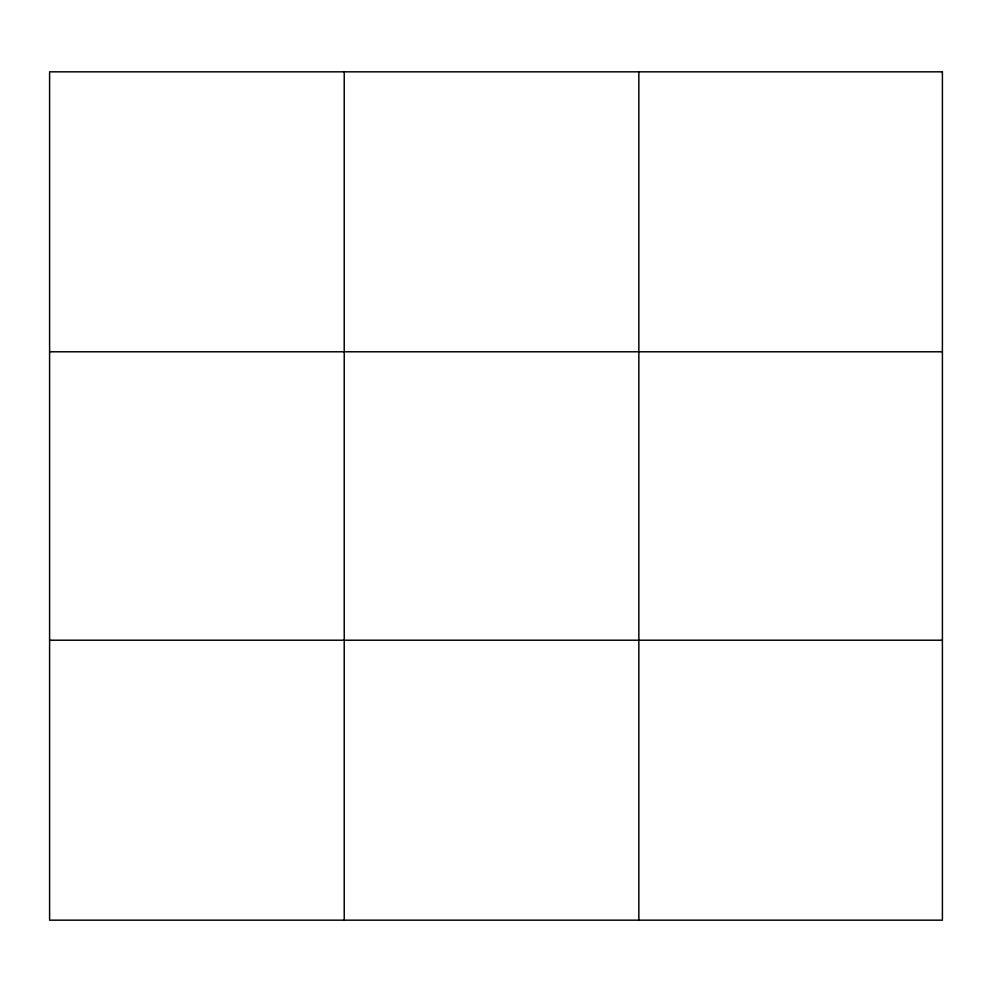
<?xml version="1.0" encoding="UTF-8"?>
<svg xmlns="http://www.w3.org/2000/svg" width="992" height="992" viewBox="0 0 992 992"><rect width="100%" height="100%" fill="white"/><g stroke="black" fill="none" stroke-linecap="round" stroke-linejoin="round"><path stroke-width="1.49" d="M344.224 920.167L344.224 71.833M638.848 920.167L638.848 71.833M49.6 351.788L942.4 351.788M49.6 640.212L942.4 640.212M942.4 71.833L942.4 920.167L49.6 920.167L49.6 71.833L942.4 71.833"/></g></svg>
